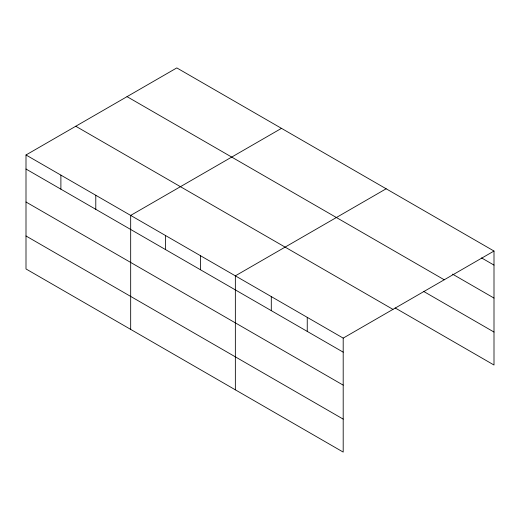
<?xml version="1.0" encoding="UTF-8"?>
<svg xmlns="http://www.w3.org/2000/svg" width="520" height="520" viewBox="0 0 520 520"><rect width="100%" height="100%" fill="white"/><g stroke="black" fill="none" stroke-linecap="round" stroke-linejoin="round"><path stroke-width="0.78" d="M343.194 385.138L343.194 338.111L26 154.98L26 268.957L343.194 452.088L343.194 385.138L26 202.007M395.142 307.944L494 365.021L494 251.043L176.806 67.912L26 154.98M281.476 128.349L130.676 215.417L130.676 329.387M386.152 188.78L235.352 275.847L235.352 389.818M343.194 338.111L494 251.043M481.559 257.913L494 265.096M452.524 274.125L494 298.07M127.036 96.648L444.236 279.78M423.488 291.33L494 332.046M75.764 126.249L392.964 309.381M26 169.033L343.194 352.163M26 235.983L343.194 419.113M307.249 317.356L307.249 331.409M271.297 296.601L271.297 310.655M200.46 255.703L200.46 269.757M165.568 235.56L165.568 249.607M95.784 195.273L95.784 209.319M60.892 175.123L60.892 189.176"/></g></svg>
